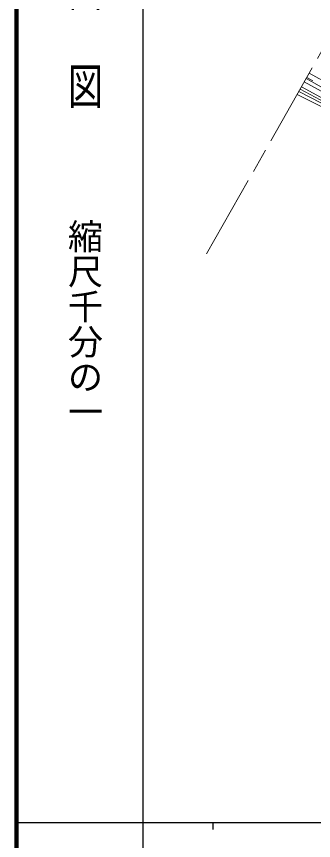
# Model space of a CAD drawing. Units: millimetres at full size, sheet at 1:1000; details may follow other scales. Extents: x 40000 to 680000, y 20000 to 380000.
# Drawn here: x 40000 to 82368, y 202409 to 319836 of the extents above; entities that cross this region are included whole.
import ezdxf
from ezdxf.enums import TextEntityAlignment as Align

# ---------------------------------------------------------------- set-up
doc = ezdxf.new("R2010")
doc.units = ezdxf.units.MM
doc.header["$LTSCALE"] = 1000
doc.linetypes.add('CHAIN', pattern=[18.5, 12, -1.5, 3.5, -1.5])
for name, color, linetype, lineweight in [('M-BGD', 7, 'Continuous', 13), ('M-BMK', 2, 'Continuous', 13), ('M-STR-STRC', 7, 'Continuous', 13), ('M-TTL', 2, 'Continuous', 140), ('M-TTL-BAND', 7, 'Continuous', 25)]:
    doc.layers.add(name, color=color, linetype=linetype, lineweight=lineweight)
doc.styles.add('@ＭＳ ゴシック', font='')
doc.styles.get('@ＭＳ ゴシック').set_extended_font_data('@MS Gothic')

msp = doc.modelspace()

# ---------------------------------------------------------------- linework, layer by layer
at = {"layer": 'M-BGD'}
for p, q in [((81049, 310529), (104833, 297280)), ((81306, 310981), (105086, 297734)), ((81405, 311155), (82278, 310668))]:
    msp.add_line(p, q, dxfattribs=at)
for points in [[(109126, 294873), (106400, 296063), (102283, 298045), (96826, 300663), (94721, 301641), (91202, 303557), (86469, 305952), (80266, 309151)], [(80447, 309470), (84739, 307198), (91125, 303929), (96445, 301257), (100983, 298932), (104095, 297526), (104860, 297100), (105861, 296704)], [(80653, 309832), (85462, 307187), (90091, 304850), (94089, 302826), (95387, 302084), (95989, 302137)], [(80021, 308721), (86411, 305525), (91214, 303095), (93992, 301708), (96862, 300284), (101933, 297770), (117423, 290118)]]:
    msp.add_lwpolyline(points, dxfattribs=at)
at = {"layer": 'M-BMK', "linetype": 'CHAIN'}
msp.add_line((67119, 286027), (97377, 339249), dxfattribs=at)
at = {"layer": 'M-STR-STRC'}
msp.add_line((92169, 305947), (81753, 311767), dxfattribs=at)
at = {"layer": 'M-TTL'}
msp.add_line((40000, 380000), (40000, 20000), dxfattribs=at)
at = {"layer": 'M-TTL-BAND'}
for p, q in [((58000, 370000), (58000, 20000)), ((40000, 205000), (579000, 205000)), ((68000, 205000), (68000, 204000))]:
    msp.add_line(p, q, dxfattribs=at)

# ---------------------------------------------------------------- texts
at = {"layer": 'M-TTL-BAND', "style": '@ＭＳ ゴシック', "width": 1.4}
msp.add_text('平  面  図', height=3666, rotation=270, dxfattribs=at).set_placement((49777, 306475), align=Align.MIDDLE_RIGHT)
at = {"layer": 'M-TTL-BAND', "style": '@ＭＳ ゴシック'}
msp.add_text('縮尺千分の一', height=3666, rotation=270, dxfattribs=at).set_placement((49777, 261030), align=Align.MIDDLE_RIGHT)

doc.saveas('drawing.dxf')
